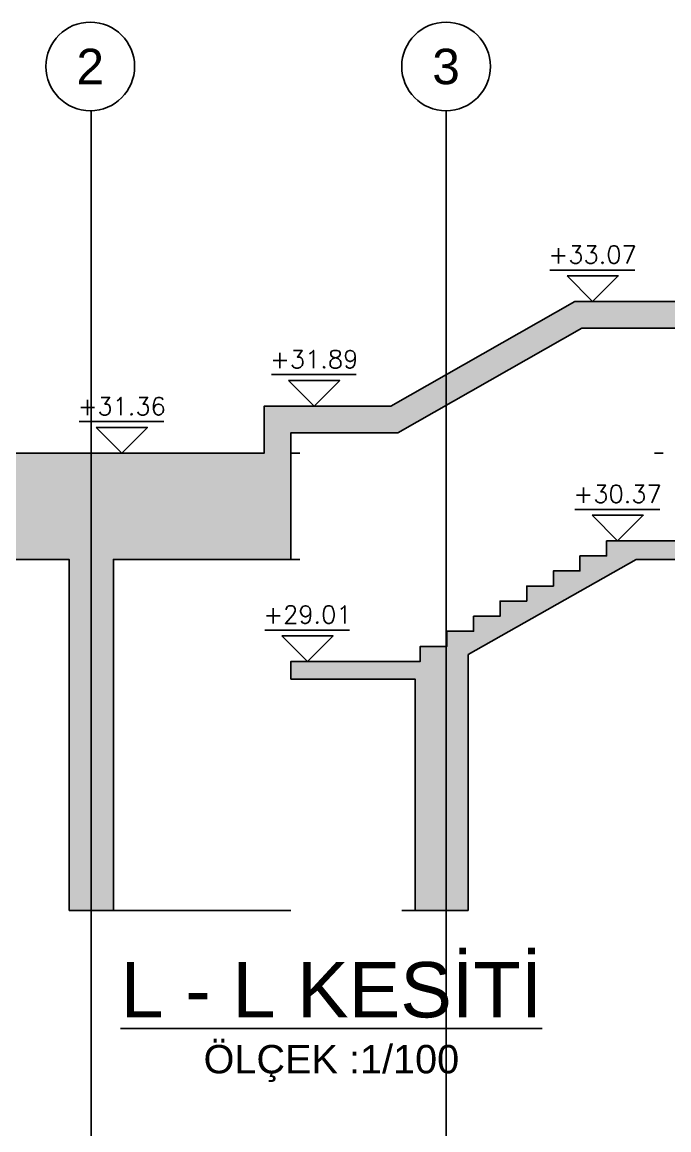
# Model space of a CAD drawing. Header units: millimetres. Extents: x 400408 to 401334, y 4543945 to 4544229.
# Drawn here: x 401225.83 to 401233.12, y 4543989.83 to 4544002.32 of the extents above; entities that cross this region are included whole.
import ezdxf
from ezdxf.enums import TextEntityAlignment as Align

# ---------------------------------------------------------------- set-up
doc = ezdxf.new("R2010")
doc.units = ezdxf.units.MM
for name, pattern in [('AKS', [3, 2.5, -0.25, 0, -0.25]), ('CONTINU', [0]), ('Dot', [4, 0, -4]), ('HIDDEN', [0.375, 0.25, -0.125])]:
    doc.linetypes.add(name, pattern=pattern)
for name, color, linetype in [('aks prota', 2, 'AKS'), ('caks prota', 4, 'Continuous'), ('kesit prota', 1, 'Continuous'), ('kesit tarama prota', 252, 'Continuous'), ('kot prota', 4, 'Continuous'), ('merdiven prota', 2, 'Continuous'), ('PRT-CST-rc_level', 6, 'Continuous'), ('PRT-CST-rc_levermark', 4, 'Continuous'), ('t35 prota', 3, 'Continuous'), ('taks prota', 7, 'Continuous'), ('tperde prota', 6, 'Continuous'), ('tplan prota', 7, 'Continuous')]:
    doc.layers.add(name, color=color, linetype=linetype)
doc.styles.add('Arial', font='Arial.ttf')
doc.styles.add('OLCU', font='romanstw.shx')
doc.styles.add('TAKS', font='Arial Unicode.ttf')

# ---------------------------------------------------------------- blocks, each defined once
blk = doc.blocks.new('KOTK5')
at = {"layer": 'PRT-CST-rc_levermark'}
blk.add_line((216.7, 160), (-213.3, 160), dxfattribs=at)
blk.add_lwpolyline([(130, 130), (-130, 130), (0, 0)], close=True, dxfattribs=at)
at = {"layer": 'PRT-CST-rc_level', "style": 'OLCU'}
blk.add_attdef('000.00', text='', height=90, dxfattribs=at).set_placement((0, 193.1), align=Align.CENTER)
blk = doc.blocks.new('L-L Kesiti')
at = {"layer": 'kesit tarama prota'}
h = blk.add_hatch(color=256, dxfattribs=at)
h.dxf.hatch_style = 1
h.paths.add_polyline_path([(401403.121, 4543990.003), (401403.121, 4543991.433), (401404.326, 4543991.433), (401406.403, 4543992.613), (401407.581, 4543992.613), (401407.581, 4543992.913), (401406.324, 4543992.913), (401404.247, 4543991.733), (401402.821, 4543991.733), (401402.821, 4543991.203), (401397.491, 4543991.203), (401397.491, 4543990.003), (401400.621, 4543990.003), (401400.621, 4543986.042), (401401.121, 4543986.042), (401401.121, 4543990.003)])
h = blk.add_hatch(color=256, dxfattribs=at)
h.dxf.hatch_style = 1
h.paths.add_polyline_path([(401410.045, 4543991.209), (401407.916, 4543990.003), (401413.777, 4543990.003), (401413.777, 4543991.203), (401412.681, 4543991.203), (401412.681, 4543992.913), (401412.381, 4543992.913), (401412.381, 4543992.763), (401412.081, 4543992.763), (401412.081, 4543992.593), (401411.781, 4543992.593), (401411.781, 4543992.423), (401411.481, 4543992.423), (401411.481, 4543992.253), (401411.181, 4543992.253), (401411.181, 4543992.083), (401410.881, 4543992.083), (401410.881, 4543991.913), (401410.581, 4543991.913), (401410.581, 4543991.743), (401410.281, 4543991.743), (401410.281, 4543991.573), (401409.981, 4543991.573), (401409.981, 4543991.403), (401409.681, 4543991.403), (401409.681, 4543991.233), (401409.381, 4543991.233), (401409.381, 4543991.063), (401409.081, 4543991.063), (401409.081, 4543990.893), (401408.781, 4543990.893), (401408.781, 4543990.723), (401408.481, 4543990.723), (401408.481, 4543990.553), (401408.181, 4543990.553), (401408.181, 4543990.383), (401407.881, 4543990.383), (401407.881, 4543990.213), (401406.681, 4543990.213), (401406.681, 4543990.043), (401406.381, 4543990.043), (401406.381, 4543989.873), (401406.081, 4543989.873), (401406.081, 4543989.703), (401405.781, 4543989.703), (401405.781, 4543989.533), (401405.481, 4543989.533), (401405.481, 4543989.363), (401405.181, 4543989.363), (401405.181, 4543989.193), (401404.881, 4543989.193), (401404.881, 4543989.023), (401404.581, 4543989.023), (401404.581, 4543988.853), (401403.121, 4543988.853), (401403.121, 4543988.653), (401404.521, 4543988.653), (401404.521, 4543986.042), (401405.121, 4543986.042), (401405.121, 4543988.929), (401407.016, 4543990.003), (401407.916, 4543990.003), (401410.045, 4543991.209), (401412.381, 4543992.533), (401412.381, 4543991.203)])
at = {"layer": 'aks prota', "ltscale": 10}
for p, q in [((401400.871, 4543971.201), (401400.871, 4543995.065)), ((401404.871, 4543971.201), (401404.871, 4543995.065))]:
    blk.add_line(p, q, dxfattribs=at)
at = {"layer": 'caks prota', "ltscale": 0.05}
for centre in [(401400.859, 4543995.565), (401404.871, 4543995.565)]:
    blk.add_circle(centre, 0.5, dxfattribs=at)
at = {"layer": 'kesit prota', "color": 1}
for points in [[(401397.491, 4543991.203), (401402.821, 4543991.203), (401402.821, 4543991.733), (401404.247, 4543991.733), (401406.324, 4543992.913), (401407.581, 4543992.913), (401407.581, 4543992.903), (401407.581, 4543992.903), (401407.581, 4543992.613), (401406.403, 4543992.613), (401404.326, 4543991.433), (401403.121, 4543991.433), (401403.121, 4543990.003), (401401.121, 4543990.003), (401401.121, 4543986.042)], [(401404.521, 4543986.042), (401404.521, 4543988.653), (401403.121, 4543988.653), (401403.121, 4543988.853), (401404.581, 4543988.853), (401404.581, 4543989.023), (401404.881, 4543989.023), (401404.881, 4543989.193), (401405.181, 4543989.193), (401405.181, 4543989.363), (401405.481, 4543989.363), (401405.481, 4543989.533), (401405.781, 4543989.533), (401405.781, 4543989.703), (401406.081, 4543989.703), (401406.081, 4543989.873), (401406.381, 4543989.873), (401406.381, 4543990.043), (401406.681, 4543990.043), (401406.681, 4543990.213), (401407.881, 4543990.213)], [(401400.621, 4543986.042), (401400.621, 4543990.003), (401397.491, 4543990.003)]]:
    blk.add_lwpolyline(points, dxfattribs=at)
at = {"layer": 'kesit prota'}
blk.add_lwpolyline([(401405.121, 4543986.042), (401405.121, 4543988.929), (401407.016, 4543990.003), (401413.777, 4543990.003)], dxfattribs=at)
at = {"layer": 'merdiven prota', "linetype": 'HIDDEN', "ltscale": 10}
blk.add_lwpolyline([(401400.621, 4543986.042), (401405.121, 4543986.042)], dxfattribs=at)
at = {"layer": 'tperde prota', "color": 4, "linetype": 'Dot'}
for p, q in [((401403.121, 4543991.203), (401409.791, 4543991.203)), ((401403.121, 4543990.003), (401406.381, 4543990.003))]:
    blk.add_line(p, q, dxfattribs=at)
at = {"layer": 'kot prota', "linetype": 'CONTINU', "ltscale": 0.1}
ref = blk.add_blockref('KOTK5', (401406.524, 4543992.913), dxfattribs=dict(at, xscale=-0.002222222222222222, yscale=0.002222222222222222, zscale=0.002222222222222222, rotation=359.9999999999036))
ref.add_attrib('000.00', '+33.07', dxfattribs={"layer": 'PRT-CST-rc_level', "height": 0.2, "style": 'OLCU'}).set_placement((401406.524, 4543993.342), align=Align.CENTER)
ref = blk.add_blockref('KOTK5', (401403.384, 4543991.733), dxfattribs=dict(at, xscale=-0.002222222222222222, yscale=0.002222222222222222, zscale=0.002222222222222222, rotation=359.9999999999036))
ref.add_attrib('000.00', '+31.89', dxfattribs={"layer": 'PRT-CST-rc_level', "height": 0.2, "style": 'OLCU'}).set_placement((401403.384, 4543992.162), align=Align.CENTER)
ref = blk.add_blockref('KOTK5', (401401.214, 4543991.203), dxfattribs=dict(at, xscale=-0.002222222222222222, yscale=0.002222222222222222, zscale=0.002222222222222222, rotation=359.9999999999036))
ref.add_attrib('000.00', '+31.36', dxfattribs={"layer": 'PRT-CST-rc_level', "height": 0.2, "style": 'OLCU'}).set_placement((401401.214, 4543991.632), align=Align.CENTER)
ref = blk.add_blockref('KOTK5', (401406.806, 4543990.213), dxfattribs=dict(at, xscale=-0.002222222222222222, yscale=0.002222222222222222, zscale=0.002222222222222222, rotation=359.9999999999036))
ref.add_attrib('000.00', '+30.37', dxfattribs={"layer": 'PRT-CST-rc_level', "height": 0.2, "style": 'OLCU'}).set_placement((401406.806, 4543990.642), align=Align.CENTER)
ref = blk.add_blockref('KOTK5', (401403.308, 4543988.851), dxfattribs=dict(at, xscale=-0.002222222222222222, yscale=0.002222222222222222, zscale=0.002222222222222222, rotation=359.9999999999036))
ref.add_attrib('000.00', '+29.01', dxfattribs={"layer": 'PRT-CST-rc_level', "height": 0.2, "style": 'OLCU'}).set_placement((401403.308, 4543989.281), align=Align.CENTER)
at = {"layer": 't35 prota', "style": 'Arial'}
blk.add_text('ÖLÇEK :1/100', height=0.32, dxfattribs=at).set_placement((401403.578, 4543984.351), align=Align.MIDDLE)
at = {"layer": 'taks prota', "style": 'TAKS'}
for s, p in [('2', (401400.859, 4543995.565)), ('3', (401404.871, 4543995.565))]:
    blk.add_text(s, height=0.4, dxfattribs=at).set_placement(p, align=Align.MIDDLE_CENTER)
at = {"layer": 'tplan prota', "style": 'Arial'}
blk.add_text('%%UL - L KESİTİ', height=0.625, dxfattribs=at).set_placement((401403.578, 4543985.226), align=Align.MIDDLE)

msp = doc.modelspace()

# ---------------------------------------------------------------- block references
msp.add_blockref('L-L Kesiti', (-174.264, 6.259))

doc.saveas('drawing.dxf')
